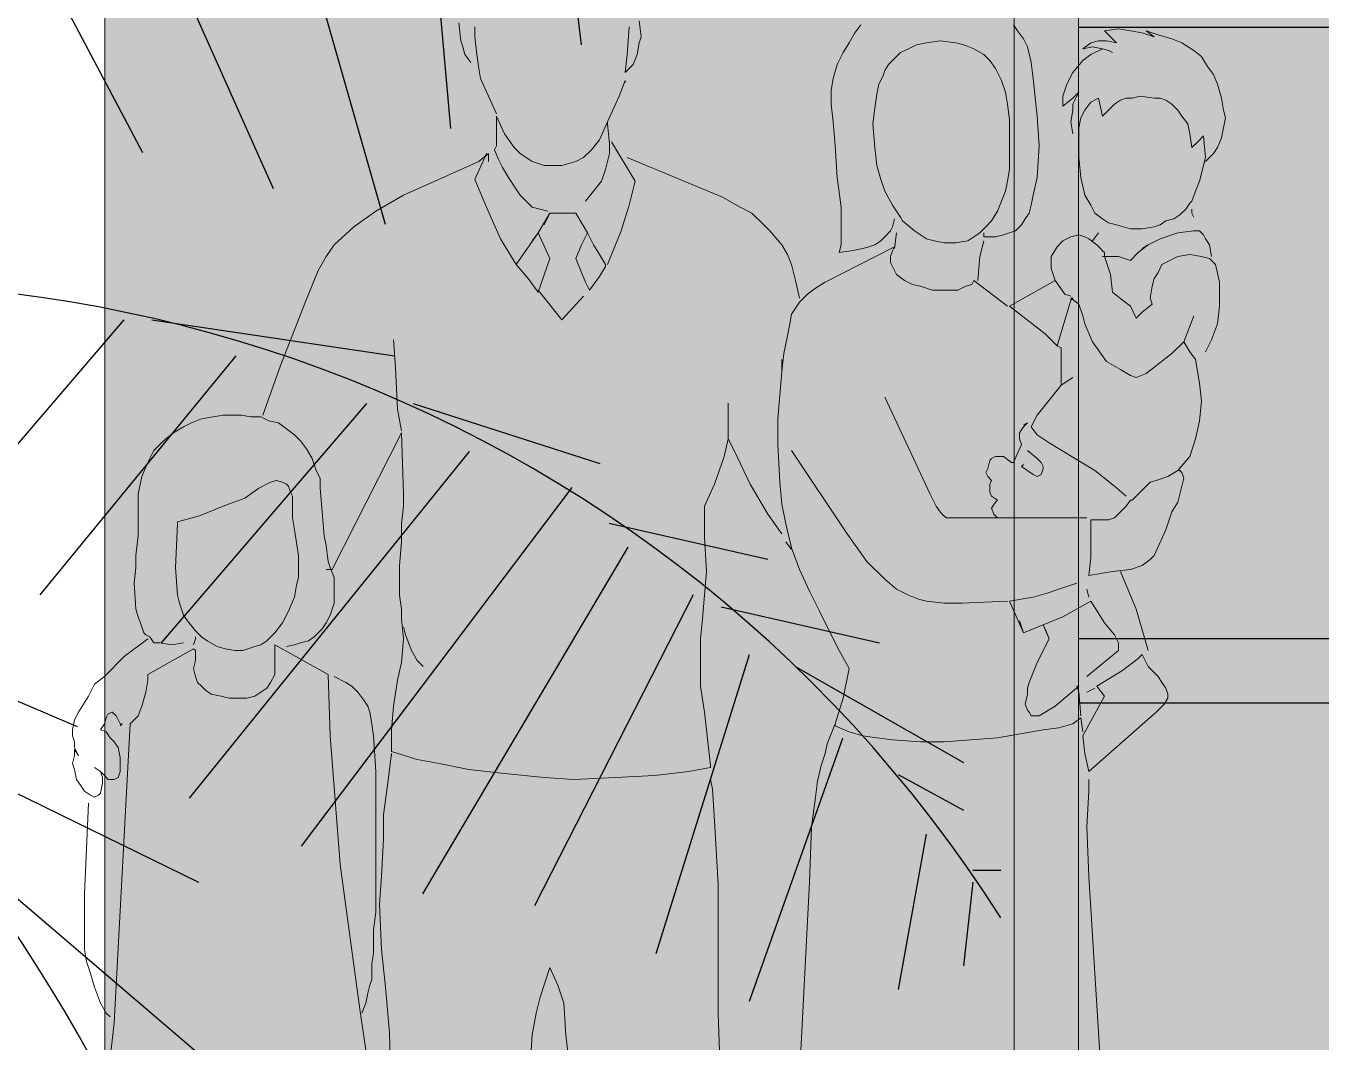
# Model space of a CAD drawing. Header units: inches. Extents: x -59 to 212, y 9 to 737.
# Drawn here: x -33.058 to -32.051, y 391.536 to 392.326 of the extents above; entities that cross this region are included whole.
import ezdxf

# ---------------------------------------------------------------- set-up
doc = ezdxf.new("R2010")
doc.units = ezdxf.units.IN
doc.header["$MEASUREMENT"] = 0
doc.layers.add('30-ESC HUM', color=251, linetype='Continuous', lineweight=0)
doc.layers.add('BN', color=1, linetype='Continuous')

# ---------------------------------------------------------------- blocks, each defined once
blk = doc.blocks.new('A$C48E30447')
at = {"layer": '30-ESC HUM'}
for p, q in [((0.377, 1.706), (0.3751, 1.7233)), ((0.552, 1.7099), (0.5501, 1.7252)), ((0.3904, 1.7195), (0.3904, 1.7099)), ((0.5405, 1.7195), (0.5385, 1.6926)), ((0.7597, 1.7137), (0.754, 1.7041)), ((0.7655, 1.7214), (0.7597, 1.7137)), ((0.9174, 1.7156), (0.9136, 1.7214)), ((0.9232, 1.7079), (0.9174, 1.7156)), ((1.0021, 1.7156), (1.0155, 1.7176)), ((1.0078, 1.7099), (1.0021, 1.7156)), ((1.0155, 1.7176), (1.0271, 1.7156)), ((1.0271, 1.7156), (1.0386, 1.7137)), ((1.0386, 1.7137), (1.0502, 1.7099)), ((1.0502, 1.7099), (1.0425, 1.7156)), ((1.0425, 1.7156), (1.054, 1.7118)), ((1.054, 1.7118), (1.0675, 1.7079)), ((0.3789, 1.7002), (0.377, 1.706)), ((0.3808, 1.6926), (0.3789, 1.7002)), ((0.3904, 1.7099), (0.3924, 1.6926)), ((0.5482, 1.6926), (0.5501, 1.7041)), ((0.5501, 1.7041), (0.552, 1.7099)), ((0.754, 1.7041), (0.7482, 1.6945)), ((0.8117, 1.6983), (0.804, 1.6945)), ((0.8193, 1.7022), (0.8117, 1.6983)), ((0.829, 1.7041), (0.8193, 1.7022)), ((0.8424, 1.706), (0.829, 1.7041)), ((0.8578, 1.7041), (0.8424, 1.706)), ((0.8655, 1.7022), (0.8578, 1.7041)), ((0.8751, 1.6983), (0.8655, 1.7022)), ((0.8847, 1.6926), (0.8751, 1.6983)), ((0.9271, 1.7002), (0.9232, 1.7079)), ((0.9309, 1.6849), (0.9271, 1.7002)), ((0.9809, 1.6983), (0.9886, 1.7041)), ((0.9905, 1.7002), (0.9809, 1.6983)), ((0.9886, 1.7041), (0.9963, 1.706)), ((0.9886, 1.6926), (1.0001, 1.6983)), ((1.0001, 1.6983), (0.9905, 1.7002)), ((0.9963, 1.706), (1.004, 1.706)), ((1.0001, 1.6983), (1.0059, 1.6964)), ((1.004, 1.706), (1.0136, 1.7041)), ((1.0136, 1.7041), (1.0078, 1.7099)), ((1.0675, 1.7079), (1.0771, 1.7041)), ((1.0771, 1.7041), (1.0886, 1.6964)), ((0.3866, 1.6849), (0.3808, 1.6926)), ((0.3924, 1.6926), (0.3943, 1.6791)), ((0.5385, 1.6926), (0.5366, 1.6752)), ((0.5443, 1.6829), (0.5482, 1.6926)), ((0.7482, 1.6945), (0.7424, 1.6829)), ((0.7963, 1.6868), (0.7924, 1.6829)), ((0.804, 1.6945), (0.7963, 1.6868)), ((0.8905, 1.6868), (0.8847, 1.6926)), ((0.8963, 1.6791), (0.8905, 1.6868)), ((0.9713, 1.6752), (0.9809, 1.6868)), ((0.9809, 1.6868), (0.9886, 1.6926)), ((1.0059, 1.6964), (1.0098, 1.6945)), ((1.0886, 1.6964), (1.0963, 1.6906)), ((1.0963, 1.6906), (1.1021, 1.681)), ((0.3943, 1.6791), (0.3962, 1.6695)), ((0.5366, 1.6752), (0.5443, 1.6829)), ((0.7424, 1.6829), (0.7386, 1.6695)), ((0.7886, 1.6772), (0.7867, 1.6714)), ((0.7924, 1.6829), (0.7886, 1.6772)), ((0.9021, 1.6675), (0.8963, 1.6791)), ((0.9328, 1.6695), (0.9309, 1.6849)), ((0.9655, 1.6637), (0.9713, 1.6752)), ((1.1021, 1.681), (1.1079, 1.6733)), ((1.1079, 1.6733), (1.1117, 1.6637)), ((0.3962, 1.6695), (0.4116, 1.6349)), ((0.5308, 1.6522), (0.5366, 1.6675)), ((0.5366, 1.6675), (0.5366, 1.6656)), ((0.7386, 1.6695), (0.7366, 1.6579)), ((0.7828, 1.6637), (0.7809, 1.6541)), ((0.7867, 1.6714), (0.7828, 1.6637)), ((0.9059, 1.656), (0.9021, 1.6675)), ((0.9367, 1.6329), (0.9328, 1.6695)), ((0.9617, 1.6522), (0.9655, 1.6637)), ((1.1117, 1.6637), (1.1155, 1.6502)), ((0.5193, 1.6272), (0.5308, 1.6522)), ((0.7366, 1.6579), (0.7366, 1.6445)), ((0.7809, 1.6541), (0.779, 1.6406)), ((0.9078, 1.6445), (0.9059, 1.656)), ((0.9617, 1.6425), (0.9617, 1.6522)), ((0.9713, 1.6502), (0.9617, 1.6425)), ((0.9713, 1.6445), (0.9771, 1.656)), ((0.9771, 1.656), (0.9713, 1.6502)), ((0.9886, 1.6464), (0.9963, 1.6502)), ((0.9963, 1.6502), (1.0001, 1.6329)), ((1.0117, 1.6445), (1.0175, 1.6483)), ((1.0175, 1.6483), (1.0232, 1.6502)), ((1.0232, 1.6502), (1.029, 1.6502)), ((1.029, 1.6502), (1.0367, 1.6522)), ((1.0367, 1.6522), (1.0502, 1.6502)), ((1.0502, 1.6502), (1.0559, 1.6502)), ((1.0559, 1.6502), (1.0617, 1.6483)), ((1.0617, 1.6483), (1.0675, 1.6445)), ((1.1155, 1.6502), (1.1175, 1.6387)), ((0.7366, 1.6445), (0.7386, 1.6272)), ((0.779, 1.6406), (0.777, 1.6252)), ((0.9097, 1.6291), (0.9078, 1.6445)), ((0.9694, 1.6272), (0.9713, 1.6387)), ((0.9713, 1.6387), (0.9713, 1.6445)), ((0.979, 1.631), (0.9828, 1.6387)), ((0.9828, 1.6387), (0.9886, 1.6464)), ((1.0001, 1.6329), (1.0059, 1.6387)), ((1.0059, 1.6387), (1.0117, 1.6445)), ((1.0675, 1.6445), (1.0732, 1.6387)), ((1.0732, 1.6387), (1.0771, 1.6329)), ((1.1175, 1.6387), (1.1194, 1.631)), ((0.4193, 1.6156), (0.4116, 1.6329)), ((0.4116, 1.6329), (0.4116, 1.6252)), ((0.4116, 1.6252), (0.4116, 1.6214)), ((0.5193, 1.6272), (0.5116, 1.6098)), ((0.5193, 1.6252), (0.5193, 1.6272)), ((0.5212, 1.606), (0.5193, 1.6252)), ((0.7386, 1.6272), (0.7405, 1.6041)), ((0.777, 1.6252), (0.779, 1.6022)), ((0.9097, 1.6098), (0.9097, 1.6291)), ((0.9386, 1.6041), (0.9367, 1.6329)), ((0.9713, 1.6156), (0.9694, 1.6272)), ((0.9771, 1.6214), (0.979, 1.631)), ((1.0771, 1.6329), (1.0828, 1.6252)), ((1.0828, 1.6252), (1.0848, 1.6156)), ((1.1194, 1.631), (1.1175, 1.6214)), ((0.4116, 1.6214), (0.4116, 1.6041)), ((0.4289, 1.6022), (0.4193, 1.6156)), ((0.9771, 1.6098), (0.9771, 1.6214)), ((1.0848, 1.6156), (1.0867, 1.6022)), ((1.0925, 1.6079), (1.0982, 1.6137)), ((1.0982, 1.6137), (1.1002, 1.5925)), ((1.1155, 1.6118), (1.1117, 1.6022)), ((1.1175, 1.6214), (1.1155, 1.6118)), ((0.4116, 1.6041), (0.4097, 1.6002)), ((0.4097, 1.6002), (0.4135, 1.5906)), ((0.4347, 1.5964), (0.4289, 1.6022)), ((0.5039, 1.6002), (0.4962, 1.5925)), ((0.5116, 1.6098), (0.5039, 1.6002)), ((0.5212, 1.6079), (0.5212, 1.606)), ((0.5212, 1.5964), (0.5212, 1.6079)), ((0.5462, 1.5695), (0.5232, 1.6079)), ((0.7405, 1.6041), (0.7424, 1.5733)), ((0.779, 1.6022), (0.7809, 1.5848)), ((0.9097, 1.5925), (0.9097, 1.6098)), ((0.9367, 1.5733), (0.9386, 1.6041)), ((0.9771, 1.5925), (0.9771, 1.6098)), ((1.0867, 1.6022), (1.0925, 1.6079)), ((1.1117, 1.6022), (1.1079, 1.5964)), ((0.3212, 1.556), (0.3943, 1.5887)), ((0.402, 1.5964), (0.3904, 1.5714)), ((0.3943, 1.5887), (0.4039, 1.5964)), ((0.4039, 1.5964), (0.4039, 1.5887)), ((0.4135, 1.5906), (0.4174, 1.5829)), ((0.4462, 1.5887), (0.4347, 1.5964)), ((0.4578, 1.5848), (0.4462, 1.5887)), ((0.4751, 1.5848), (0.4578, 1.5848)), ((0.4885, 1.5887), (0.4751, 1.5848)), ((0.4962, 1.5925), (0.4885, 1.5887)), ((0.5174, 1.581), (0.5212, 1.5964)), ((0.5385, 1.5925), (0.6309, 1.5541)), ((0.7809, 1.5848), (0.7847, 1.5714)), ((0.9097, 1.581), (0.9097, 1.5925)), ((0.979, 1.5733), (0.9771, 1.5925)), ((1.1002, 1.5925), (1.0944, 1.5695)), ((1.1079, 1.5964), (1.1002, 1.5887)), ((0.4174, 1.5829), (0.4231, 1.5733)), ((0.4231, 1.5733), (0.4308, 1.5618)), ((0.5135, 1.5695), (0.5174, 1.581)), ((0.7424, 1.5733), (0.7463, 1.5445)), ((0.9078, 1.5695), (0.9097, 1.581)), ((0.9328, 1.556), (0.9367, 1.5733)), ((0.9828, 1.556), (0.979, 1.5733)), ((0.3904, 1.5714), (0.402, 1.5445)), ((0.4308, 1.5618), (0.4347, 1.556)), ((0.4981, 1.5502), (0.5058, 1.5598)), ((0.5058, 1.5598), (0.5135, 1.5695)), ((0.5405, 1.5464), (0.5462, 1.5695)), ((0.7847, 1.5714), (0.7886, 1.5598)), ((0.7886, 1.5598), (0.7963, 1.5464)), ((0.9021, 1.5502), (0.9059, 1.5598)), ((0.9059, 1.5598), (0.9078, 1.5695)), ((1.0905, 1.5598), (1.0867, 1.5502)), ((1.0944, 1.5695), (1.0905, 1.5598)), ((0.2943, 1.5406), (0.3212, 1.556)), ((0.4347, 1.556), (0.4404, 1.5502)), ((0.4404, 1.5502), (0.4462, 1.5445)), ((0.6309, 1.5541), (0.6482, 1.5445)), ((0.8982, 1.5406), (0.9021, 1.5502)), ((0.9309, 1.5464), (0.9328, 1.556)), ((0.9886, 1.5464), (0.9828, 1.556)), ((1.0848, 1.5483), (1.0809, 1.5425)), ((1.0867, 1.5502), (1.0848, 1.5483)), ((0.2731, 1.5252), (0.2943, 1.5406)), ((0.402, 1.5445), (0.4078, 1.531)), ((0.4462, 1.5445), (0.4539, 1.5425)), ((0.452, 1.5195), (0.4635, 1.5387)), ((0.4539, 1.5425), (0.4616, 1.5406)), ((0.4578, 1.5271), (0.4635, 1.5387)), ((0.4635, 1.5387), (0.4885, 1.5387)), ((0.4885, 1.5387), (0.5001, 1.5195)), ((0.5328, 1.5214), (0.5405, 1.5464)), ((0.6482, 1.5445), (0.6597, 1.5387)), ((0.6597, 1.5387), (0.6713, 1.5271)), ((0.7463, 1.5445), (0.7463, 1.5271)), ((0.7963, 1.5464), (0.8001, 1.5406)), ((0.8001, 1.5406), (0.804, 1.5348)), ((0.804, 1.5348), (0.8059, 1.531)), ((0.8924, 1.531), (0.8982, 1.5406)), ((0.9251, 1.5329), (0.929, 1.5387)), ((0.929, 1.5387), (0.9309, 1.5464)), ((0.9925, 1.5387), (0.9886, 1.5464)), ((1.0001, 1.5329), (0.9925, 1.5387)), ((1.0752, 1.5368), (1.0694, 1.5329)), ((1.0809, 1.5425), (1.0752, 1.5368)), ((1.0867, 1.5387), (1.0867, 1.5425)), ((1.0886, 1.5348), (1.0867, 1.5387)), ((0.2539, 1.5079), (0.2731, 1.5252)), ((0.4078, 1.531), (0.4154, 1.5137)), ((0.6713, 1.5271), (0.677, 1.5214)), ((0.7463, 1.5271), (0.7463, 1.5079)), ((0.7943, 1.5214), (0.7963, 1.5252)), ((0.7963, 1.5252), (0.7982, 1.5329)), ((0.8059, 1.531), (0.8174, 1.5214)), ((0.8809, 1.5195), (0.8867, 1.5252)), ((0.8867, 1.5252), (0.8924, 1.531)), ((0.9155, 1.5214), (0.9194, 1.5252)), ((0.9194, 1.5252), (0.9213, 1.5271)), ((0.9213, 1.5271), (0.9251, 1.5329)), ((1.0059, 1.5291), (1.0001, 1.5329)), ((1.0136, 1.5271), (1.0059, 1.5291)), ((1.0271, 1.5233), (1.0136, 1.5271)), ((1.0386, 1.5233), (1.0271, 1.5233)), ((1.0502, 1.5252), (1.0386, 1.5233)), ((1.0559, 1.5271), (1.0502, 1.5252)), ((1.0617, 1.531), (1.0559, 1.5271)), ((1.0694, 1.5329), (1.0617, 1.531)), ((0.4154, 1.5137), (0.4308, 1.4887)), ((0.452, 1.5195), (0.4308, 1.4887)), ((0.4462, 1.5118), (0.452, 1.5195)), ((0.4635, 1.4944), (0.452, 1.5195)), ((0.4943, 1.5079), (0.5001, 1.5195)), ((0.5001, 1.5195), (0.5058, 1.5079)), ((0.5193, 1.4887), (0.5328, 1.5214)), ((0.677, 1.5214), (0.6886, 1.5079)), ((0.779, 1.5079), (0.7847, 1.5118)), ((0.7847, 1.5118), (0.7886, 1.5156)), ((0.7886, 1.5156), (0.7943, 1.5214)), ((0.8001, 1.5195), (0.7982, 1.5041)), ((0.8174, 1.5214), (0.829, 1.5137)), ((0.829, 1.5137), (0.8367, 1.5118)), ((0.8367, 1.5118), (0.8463, 1.5098)), ((0.8463, 1.5098), (0.8578, 1.5098)), ((0.8578, 1.5098), (0.8694, 1.5118)), ((0.8694, 1.5118), (0.8809, 1.5195)), ((0.8809, 1.4964), (0.8847, 1.5118)), ((0.8847, 1.5195), (0.8847, 1.5156)), ((0.8847, 1.5156), (0.8963, 1.5156)), ((0.8963, 1.5156), (0.904, 1.5175)), ((0.904, 1.5175), (0.9097, 1.5195)), ((0.9097, 1.5195), (0.9155, 1.5214)), ((0.9617, 1.5118), (0.9559, 1.506)), ((0.9694, 1.5156), (0.9617, 1.5118)), ((0.9771, 1.5175), (0.9694, 1.5156)), ((0.9828, 1.5156), (0.9771, 1.5175)), ((0.9867, 1.5137), (0.9828, 1.5156)), ((0.9944, 1.5079), (0.9867, 1.5137)), ((0.9963, 1.5195), (0.9905, 1.5118)), ((1.0559, 1.5137), (1.0444, 1.5079)), ((1.0732, 1.5195), (1.0559, 1.5137)), ((1.0886, 1.5214), (1.0732, 1.5195)), ((1.0944, 1.5214), (1.0886, 1.5214)), ((1.0982, 1.5175), (1.0944, 1.5214)), ((1.1002, 1.5137), (1.0982, 1.5175)), ((1.104, 1.5079), (1.1002, 1.5137)), ((0.2462, 1.4964), (0.2539, 1.5079)), ((0.4885, 1.4944), (0.4943, 1.5079)), ((0.5058, 1.5079), (0.5116, 1.4983)), ((0.5116, 1.4983), (0.5174, 1.4887)), ((0.6886, 1.5079), (0.6943, 1.4983)), ((0.6943, 1.4983), (0.6982, 1.4887)), ((0.7309, 1.4714), (0.7982, 1.506)), ((0.7463, 1.5079), (0.7443, 1.5002)), ((0.7443, 1.5002), (0.7559, 1.5021)), ((0.7559, 1.5021), (0.7674, 1.5041)), ((0.7674, 1.5041), (0.7732, 1.506)), ((0.7732, 1.506), (0.779, 1.5079)), ((0.7963, 1.5021), (0.7943, 1.4964)), ((0.7982, 1.506), (0.7963, 1.5021)), ((0.9559, 1.506), (0.9501, 1.4964)), ((0.9982, 1.5041), (0.9944, 1.5079)), ((1.0001, 1.5021), (0.9982, 1.5041)), ((1.0021, 1.5002), (1.0001, 1.5021)), ((1.0021, 1.4964), (1.0021, 1.5002)), ((1.0348, 1.5002), (1.0271, 1.4925)), ((1.0444, 1.5079), (1.0348, 1.5002)), ((1.0386, 1.5041), (1.0444, 1.5079)), ((1.0848, 1.4983), (1.0732, 1.4964)), ((1.0963, 1.4964), (1.0848, 1.4983)), ((1.1059, 1.4964), (1.104, 1.5079)), ((0.2385, 1.4829), (0.2462, 1.4964)), ((0.4308, 1.4887), (0.4424, 1.4752)), ((0.452, 1.4617), (0.4635, 1.4944)), ((0.4943, 1.481), (0.4885, 1.4944)), ((0.5174, 1.4868), (0.5116, 1.4771)), ((0.5174, 1.4887), (0.5174, 1.4868)), ((0.6982, 1.4887), (0.702, 1.4733)), ((0.7943, 1.4964), (0.7943, 1.4906)), ((0.7943, 1.4906), (0.7963, 1.4868)), ((0.7963, 1.4868), (0.8001, 1.4791)), ((0.879, 1.4733), (0.8809, 1.4964)), ((0.9501, 1.4964), (0.9501, 1.4848)), ((0.9501, 1.4848), (0.954, 1.4733)), ((1.0155, 1.4964), (1.0001, 1.4964)), ((1.004, 1.4906), (1.0021, 1.4964)), ((1.0078, 1.4791), (1.004, 1.4906)), ((1.0271, 1.4925), (1.0155, 1.4964)), ((1.0578, 1.4887), (1.054, 1.481)), ((1.0732, 1.4964), (1.0578, 1.4887)), ((1.104, 1.4944), (1.0963, 1.4964)), ((1.1059, 1.4925), (1.104, 1.4944)), ((1.1098, 1.4887), (1.1059, 1.4925)), ((1.1136, 1.4714), (1.1098, 1.4887)), ((0.225, 1.4502), (0.2385, 1.4829)), ((0.4424, 1.4752), (0.452, 1.4617)), ((0.4981, 1.4714), (0.4943, 1.481)), ((0.5116, 1.4771), (0.502, 1.4637)), ((0.702, 1.4733), (0.7059, 1.456)), ((0.8001, 1.4791), (0.8078, 1.4733)), ((0.8078, 1.4733), (0.8155, 1.4694)), ((0.8732, 1.4694), (0.8751, 1.4733)), ((0.8751, 1.4733), (0.9078, 1.4483)), ((0.954, 1.4733), (0.9097, 1.4483)), ((0.954, 1.4733), (0.9636, 1.4598)), ((1.0098, 1.4617), (1.0078, 1.4791)), ((1.0502, 1.4752), (1.0482, 1.4675)), ((1.054, 1.481), (1.0502, 1.4752)), ((0.4751, 1.4348), (0.452, 1.4637)), ((0.502, 1.4637), (0.4981, 1.4714)), ((0.7097, 1.456), (0.7136, 1.4598)), ((0.7136, 1.4598), (0.7213, 1.4656)), ((0.7213, 1.4656), (0.7309, 1.4714)), ((0.8155, 1.4694), (0.8232, 1.4675)), ((0.8232, 1.4675), (0.8347, 1.4637)), ((0.8347, 1.4637), (0.8463, 1.4637)), ((0.8463, 1.4637), (0.8597, 1.4637)), ((0.8597, 1.4637), (0.8674, 1.4675)), ((0.8674, 1.4675), (0.8732, 1.4694)), ((0.9636, 1.4598), (0.9694, 1.4579)), ((1.0194, 1.4541), (1.0098, 1.4617)), ((1.0482, 1.4675), (1.0463, 1.456)), ((1.1136, 1.4598), (1.1136, 1.4714)), ((1.1136, 1.4483), (1.1136, 1.4598)), ((0.2154, 1.4252), (0.225, 1.4502)), ((0.4962, 1.4579), (0.4751, 1.4348)), ((0.702, 1.4464), (0.7059, 1.4521)), ((0.7059, 1.4521), (0.7097, 1.456)), ((0.9097, 1.4483), (0.9444, 1.4214)), ((0.9559, 1.4098), (0.9694, 1.4541)), ((0.9694, 1.4541), (0.9713, 1.456)), ((0.9713, 1.456), (0.9694, 1.456)), ((0.9694, 1.456), (0.9771, 1.4502)), ((0.9771, 1.4502), (0.9809, 1.4387)), ((1.0271, 1.4483), (1.0194, 1.4541)), ((1.0328, 1.4367), (1.0271, 1.4483)), ((1.0482, 1.4502), (1.0386, 1.4425)), ((1.0463, 1.456), (1.0482, 1.4502)), ((1.1117, 1.431), (1.1136, 1.4483)), ((0.6963, 1.431), (0.6982, 1.4406)), ((0.6982, 1.4406), (0.702, 1.4464)), ((0.9809, 1.4387), (0.9828, 1.431)), ((1.0386, 1.4425), (1.0328, 1.4367)), ((1.079, 1.4137), (1.0886, 1.4387)), ((1.0886, 1.4387), (1.079, 1.4137)), ((0.202, 1.3906), (0.2154, 1.4252)), ((0.6943, 1.4194), (0.6963, 1.431)), ((0.9444, 1.4214), (0.9559, 1.4098)), ((0.9828, 1.431), (0.9905, 1.4137)), ((1.1059, 1.4156), (1.1117, 1.431)), ((0.3135, 1.3887), (0.3116, 1.4156)), ((0.6905, 1.4021), (0.6943, 1.4194)), ((0.9598, 1.4079), (0.9559, 1.4098)), ((0.9905, 1.4137), (1.004, 1.3944)), ((1.0675, 1.4021), (1.079, 1.4137)), ((1.079, 1.4137), (1.0848, 1.404)), ((1.1002, 1.404), (1.1059, 1.4156)), ((0.6886, 1.3848), (0.6905, 1.4021)), ((0.6886, 1.3964), (0.6886, 1.3848)), ((0.9598, 1.4021), (0.9598, 1.4079)), ((0.9598, 1.3714), (0.9598, 1.4021)), ((1.0425, 1.3829), (1.0675, 1.4021)), ((1.0848, 1.404), (1.0905, 1.3964)), ((1.0905, 1.3964), (1.0944, 1.3733)), ((0.1846, 1.3425), (0.202, 1.3906)), ((0.3154, 1.3483), (0.3135, 1.3887)), ((0.6847, 1.3387), (0.6886, 1.3848)), ((1.004, 1.3944), (1.0175, 1.3867)), ((1.0175, 1.3867), (1.0271, 1.381)), ((0.9367, 1.3425), (0.9598, 1.3714)), ((0.9598, 1.3714), (0.9713, 1.379)), ((0.9713, 1.379), (0.9598, 1.3714)), ((1.0271, 1.381), (1.0328, 1.379)), ((1.0328, 1.379), (1.0425, 1.3829)), ((1.0944, 1.3733), (1.0963, 1.356)), ((0.8328, 1.2656), (0.7886, 1.3598)), ((0.3193, 1.3271), (0.3154, 1.3483)), ((0.6366, 1.3367), (0.6366, 1.354)), ((0.6366, 1.354), (0.6366, 1.3194)), ((1.0963, 1.356), (1.0944, 1.3367)), ((0.1077, 1.331), (0.1154, 1.3348)), ((0.1154, 1.3348), (0.125, 1.3387)), ((0.125, 1.3387), (0.1366, 1.3406)), ((0.1366, 1.3406), (0.1462, 1.3425)), ((0.1462, 1.3425), (0.1558, 1.3425)), ((0.1558, 1.3425), (0.1635, 1.3425)), ((0.1635, 1.3425), (0.1731, 1.3406)), ((0.1731, 1.3406), (0.1827, 1.3406)), ((0.1827, 1.3406), (0.1904, 1.3367)), ((0.1904, 1.3367), (0.2, 1.3348)), ((0.2, 1.3348), (0.2077, 1.329)), ((0.6366, 1.331), (0.6366, 1.3367)), ((0.6847, 1.3137), (0.6847, 1.3387)), ((0.9232, 1.3329), (0.9271, 1.3348)), ((0.9271, 1.3348), (0.9232, 1.331)), ((0.9309, 1.331), (0.9367, 1.3425)), ((1.0944, 1.3367), (1.0905, 1.3194)), ((0.0904, 1.3194), (0.0981, 1.3252)), ((0.0981, 1.3252), (0.1077, 1.331)), ((0.2077, 1.329), (0.2154, 1.3233)), ((0.2154, 1.3233), (0.2212, 1.3175)), ((0.3193, 1.3252), (0.252, 1.1925)), ((0.3212, 1.2656), (0.3193, 1.3252)), ((0.6366, 1.3194), (0.6366, 1.331)), ((0.9232, 1.331), (0.9194, 1.3252)), ((0.9194, 1.3252), (0.9194, 1.3194)), ((0.9367, 1.3233), (0.9309, 1.331)), ((0.9482, 1.3156), (0.9367, 1.3233)), ((0.0789, 1.3079), (0.0846, 1.3137)), ((0.0846, 1.3137), (0.0904, 1.3194)), ((0.2212, 1.3175), (0.227, 1.3098)), ((0.227, 1.3098), (0.2327, 1.3002)), ((0.6366, 1.3194), (0.6328, 1.3021)), ((0.6424, 1.3079), (0.6366, 1.3194)), ((0.6866, 1.2771), (0.6847, 1.3137)), ((0.9213, 1.3137), (0.9136, 1.2963)), ((0.9194, 1.3194), (0.9213, 1.3137)), ((0.9925, 1.2886), (0.9482, 1.3156)), ((1.0905, 1.3194), (1.0848, 1.3021)), ((0.0673, 1.2829), (0.0731, 1.2963)), ((0.0731, 1.2963), (0.0789, 1.3079)), ((0.2327, 1.3002), (0.2366, 1.2886)), ((0.6328, 1.3021), (0.6232, 1.2752)), ((0.6578, 1.2752), (0.6424, 1.3079)), ((0.6982, 1.3079), (0.752, 1.2271)), ((0.8905, 1.2983), (0.8886, 1.2906)), ((0.8924, 1.3002), (0.8905, 1.2983)), ((0.8963, 1.3021), (0.8924, 1.3002)), ((0.9001, 1.3021), (0.8963, 1.3021)), ((0.904, 1.3021), (0.9001, 1.3021)), ((0.9117, 1.2963), (0.904, 1.3021)), ((0.9136, 1.2963), (0.9117, 1.2963)), ((0.9367, 1.3002), (0.9271, 1.3079)), ((0.9405, 1.2963), (0.9367, 1.3002)), ((0.9424, 1.2925), (0.9405, 1.2963)), ((1.0848, 1.3021), (1.0732, 1.2886)), ((0.0635, 1.2656), (0.0673, 1.2829)), ((0.2366, 1.2886), (0.2404, 1.281)), ((0.8886, 1.2906), (0.8867, 1.2867)), ((0.8867, 1.2867), (0.8886, 1.2829)), ((0.8886, 1.2829), (0.8924, 1.279)), ((0.9232, 1.2944), (0.9213, 1.2925)), ((0.9213, 1.2925), (0.9328, 1.2848)), ((0.9328, 1.2848), (0.9367, 1.2829)), ((0.9367, 1.2829), (0.9405, 1.2848)), ((0.9405, 1.2848), (0.9424, 1.2906)), ((0.9424, 1.2906), (0.9424, 1.2925)), ((1.0117, 1.2733), (0.9925, 1.2886)), ((1.0636, 1.2829), (1.0521, 1.279)), ((1.0732, 1.2886), (1.0636, 1.2829)), ((1.0752, 1.2886), (1.0732, 1.2886)), ((1.0771, 1.2867), (1.0752, 1.2886)), ((1.079, 1.281), (1.0771, 1.2867)), ((0.1808, 1.2713), (0.1673, 1.2617)), ((0.1923, 1.2771), (0.1808, 1.2713)), ((0.1981, 1.279), (0.1923, 1.2771)), ((0.2039, 1.2771), (0.1981, 1.279)), ((0.2077, 1.2752), (0.2039, 1.2771)), ((0.2096, 1.2733), (0.2077, 1.2752)), ((0.2116, 1.2675), (0.2096, 1.2733)), ((0.2404, 1.281), (0.2404, 1.2713)), ((0.2404, 1.2713), (0.2423, 1.2483)), ((0.6232, 1.2752), (0.6135, 1.254)), ((0.6751, 1.2463), (0.6578, 1.2752)), ((0.6886, 1.256), (0.6866, 1.2771)), ((0.8924, 1.279), (0.8905, 1.2752)), ((0.8905, 1.2752), (0.8905, 1.2713)), ((0.8905, 1.2713), (0.8905, 1.2675)), ((1.0232, 1.2636), (1.0117, 1.2733)), ((1.0425, 1.2733), (1.029, 1.2598)), ((1.0463, 1.2771), (1.0425, 1.2733)), ((1.0521, 1.279), (1.0463, 1.2771)), ((1.0732, 1.2579), (1.0771, 1.2733)), ((1.0771, 1.2733), (1.079, 1.281)), ((0.0635, 1.2483), (0.0635, 1.2656)), ((0.1673, 1.2617), (0.1462, 1.254)), ((0.2135, 1.2636), (0.2116, 1.2675)), ((0.2135, 1.254), (0.2135, 1.2636)), ((0.3212, 1.254), (0.3212, 1.2656)), ((0.8386, 1.254), (0.8328, 1.2656)), ((0.8905, 1.2675), (0.8924, 1.2636)), ((0.8924, 1.2636), (0.8982, 1.2598)), ((0.8963, 1.2579), (0.8924, 1.2521)), ((0.8982, 1.2598), (0.8963, 1.2579)), ((1.0271, 1.2598), (1.0232, 1.254)), ((1.029, 1.2598), (1.0271, 1.2598)), ((1.0675, 1.2483), (1.0732, 1.2579)), ((0.0635, 1.2252), (0.0635, 1.2483)), ((0.1462, 1.254), (0.1231, 1.2444)), ((0.2135, 1.2425), (0.2135, 1.254)), ((0.2423, 1.2483), (0.2443, 1.2252)), ((0.3193, 1.2367), (0.3212, 1.254)), ((0.6135, 1.254), (0.6135, 1.2483)), ((0.6135, 1.2483), (0.6135, 1.2233)), ((0.6886, 1.2271), (0.6751, 1.2463)), ((0.6924, 1.2367), (0.6886, 1.256)), ((0.8424, 1.2483), (0.8386, 1.254)), ((0.8444, 1.2463), (0.8424, 1.2483)), ((0.8482, 1.2425), (0.8444, 1.2463)), ((0.8924, 1.2521), (0.8944, 1.2463)), ((0.8944, 1.2463), (0.8982, 1.2425)), ((1.0232, 1.254), (1.0117, 1.2425)), ((1.0617, 1.2309), (1.0675, 1.2483)), ((0.1019, 1.2367), (0.1, 1.1944)), ((0.1231, 1.2444), (0.1019, 1.2386)), ((0.1019, 1.2386), (0.1019, 1.2367)), ((0.2154, 1.2309), (0.2135, 1.2425)), ((0.3193, 1.2194), (0.3193, 1.2367)), ((0.6982, 1.2136), (0.6924, 1.2367)), ((0.8578, 1.2425), (0.8482, 1.2425)), ((0.8694, 1.2425), (0.8578, 1.2425)), ((0.8982, 1.2425), (0.8694, 1.2425)), ((0.8982, 1.2425), (0.9848, 1.2425)), ((1.0059, 1.2406), (0.9886, 1.2406)), ((0.9886, 1.2406), (0.9886, 1.2233)), ((1.0117, 1.2425), (1.0059, 1.2406)), ((0.0615, 1.2059), (0.0635, 1.2252)), ((0.2193, 1.2059), (0.2154, 1.2309)), ((0.2443, 1.2252), (0.2462, 1.2156)), ((0.6135, 1.2233), (0.6155, 1.1906)), ((0.752, 1.2271), (0.7713, 1.2002)), ((0.9886, 1.2233), (0.9886, 1.2059)), ((1.0502, 1.2059), (1.0617, 1.2309)), ((0.2462, 1.2156), (0.2481, 1.2002)), ((0.3174, 1.1963), (0.3193, 1.2194)), ((0.6982, 1.2117), (0.6924, 1.2194)), ((0.7059, 1.1925), (0.6982, 1.2136)), ((0.0615, 1.1944), (0.0615, 1.2059)), ((0.2193, 1.1848), (0.2193, 1.2059)), ((0.2481, 1.2002), (0.25, 1.1944)), ((0.3174, 1.179), (0.3174, 1.1963)), ((0.7713, 1.2002), (0.7886, 1.1829)), ((0.9886, 1.204), (0.9867, 1.1867)), ((0.9886, 1.2059), (0.9886, 1.204)), ((1.0271, 1.1925), (1.0386, 1.1963)), ((1.0386, 1.1963), (1.0463, 1.2021)), ((1.0463, 1.2021), (1.0502, 1.2059)), ((0.0596, 1.179), (0.0615, 1.1944)), ((0.1, 1.1944), (0.1019, 1.1675)), ((0.2173, 1.1771), (0.2193, 1.1848)), ((0.252, 1.1925), (0.2462, 1.1925)), ((0.25, 1.1944), (0.2539, 1.1848)), ((0.2539, 1.1848), (0.2539, 1.1732)), ((0.6155, 1.1906), (0.6135, 1.1675)), ((0.7155, 1.1713), (0.7059, 1.1925)), ((0.7886, 1.1829), (0.8001, 1.1732)), ((0.9867, 1.1867), (1.0098, 1.1906)), ((1.0098, 1.1906), (1.0271, 1.1925)), ((1.0328, 1.154), (1.0175, 1.1906)), ((0.0615, 1.154), (0.0596, 1.179)), ((0.2154, 1.1656), (0.2173, 1.1771)), ((0.2539, 1.1732), (0.2539, 1.1598)), ((0.3174, 1.1675), (0.3174, 1.179)), ((0.7251, 1.1521), (0.7155, 1.1713)), ((0.8001, 1.1732), (0.8117, 1.1675)), ((0.9578, 1.1732), (0.9463, 1.1694)), ((0.9751, 1.179), (0.9578, 1.1732)), ((0.9848, 1.1732), (0.9867, 1.1656)), ((0.1019, 1.1675), (0.1039, 1.1598)), ((0.1039, 1.1598), (0.1058, 1.154)), ((0.2096, 1.1521), (0.2154, 1.1656)), ((0.2539, 1.1598), (0.252, 1.154)), ((0.3193, 1.154), (0.3174, 1.1675)), ((0.6135, 1.1675), (0.6116, 1.1444)), ((0.8117, 1.1675), (0.8213, 1.1636)), ((0.8213, 1.1636), (0.829, 1.1617)), ((0.829, 1.1617), (0.8463, 1.1598)), ((0.8463, 1.1598), (0.8636, 1.1598)), ((0.8636, 1.1598), (0.9078, 1.1617)), ((0.9328, 1.1656), (0.9097, 1.1617)), ((0.9097, 1.1617), (0.9232, 1.1309)), ((0.9463, 1.1694), (0.9328, 1.1656)), ((0.9886, 1.1617), (0.9617, 1.1463)), ((1.0021, 1.1405), (0.9886, 1.1617)), ((0.0635, 1.1463), (0.0615, 1.154)), ((0.0673, 1.1367), (0.0635, 1.1463)), ((0.1058, 1.154), (0.1077, 1.1482)), ((0.1077, 1.1482), (0.1116, 1.1425)), ((0.2039, 1.1405), (0.2096, 1.1521)), ((0.25, 1.1482), (0.2462, 1.1405)), ((0.252, 1.154), (0.25, 1.1482)), ((0.3193, 1.1444), (0.3193, 1.154)), ((0.7347, 1.1329), (0.7251, 1.1521)), ((0.9617, 1.1463), (0.9424, 1.1386)), ((1.0444, 1.1136), (1.0328, 1.154)), ((0.0692, 1.1309), (0.0673, 1.1367)), ((0.1116, 1.1425), (0.1192, 1.1329)), ((0.1192, 1.1329), (0.125, 1.1271)), ((0.1962, 1.1309), (0.2039, 1.1405)), ((0.2423, 1.1348), (0.2346, 1.1271)), ((0.2462, 1.1405), (0.2423, 1.1348)), ((0.3212, 1.1252), (0.3193, 1.1444)), ((0.3212, 1.1367), (0.3231, 1.129)), ((0.6116, 1.1444), (0.6097, 1.1252)), ((0.7443, 1.1136), (0.7347, 1.1329)), ((0.9194, 1.1425), (0.9232, 1.1309)), ((0.9232, 1.1309), (0.9424, 1.1386)), ((0.9424, 1.1386), (0.9482, 1.1252)), ((0.9444, 1.1348), (0.9482, 1.1252)), ((1.0117, 1.129), (1.0021, 1.1405)), ((0.05, 1.1079), (0.0731, 1.1252)), ((0.0712, 1.129), (0.0692, 1.1309)), ((0.075, 1.1271), (0.0712, 1.129)), ((0.0789, 1.1213), (0.075, 1.1271)), ((0.0846, 1.1213), (0.0789, 1.1213)), ((0.0962, 1.1194), (0.0846, 1.1213)), ((0.1077, 1.1213), (0.0962, 1.1194)), ((0.1192, 1.1252), (0.1173, 1.1194)), ((0.1192, 1.1271), (0.1192, 1.1252)), ((0.125, 1.1271), (0.1308, 1.1232)), ((0.1308, 1.1232), (0.1404, 1.1175)), ((0.1769, 1.1175), (0.1827, 1.1194)), ((0.1827, 1.1194), (0.1885, 1.1232)), ((0.1885, 1.1232), (0.1962, 1.1309)), ((0.1962, 1.1194), (0.1962, 1.0963)), ((0.2481, 1.0905), (0.1962, 1.1194)), ((0.2154, 1.1194), (0.2077, 1.1175)), ((0.2212, 1.1213), (0.2154, 1.1194)), ((0.2289, 1.1232), (0.2212, 1.1213)), ((0.2346, 1.1271), (0.2289, 1.1232)), ((0.3193, 1.1021), (0.3212, 1.1252)), ((0.3231, 1.129), (0.3289, 1.1136)), ((0.6097, 1.1252), (0.6097, 1.1079)), ((0.9482, 1.1252), (0.9367, 1.1021)), ((1.0155, 1.1213), (1.0117, 1.129)), ((1.0155, 1.1136), (1.0155, 1.1213)), ((0.0308, 1.0886), (0.05, 1.1079)), ((0.1173, 1.1155), (0.0731, 1.0905)), ((0.1192, 1.1136), (0.1173, 1.1155)), ((0.1192, 1.104), (0.1192, 1.1136)), ((0.1404, 1.1175), (0.1481, 1.1155)), ((0.1481, 1.1155), (0.1577, 1.1136)), ((0.1577, 1.1136), (0.1654, 1.1136)), ((0.1654, 1.1136), (0.1769, 1.1175)), ((0.3289, 1.1136), (0.3347, 1.104)), ((0.6097, 1.1079), (0.6097, 1.079)), ((0.754, 1.0963), (0.7443, 1.1136)), ((0.9848, 1.0886), (1.0155, 1.1136)), ((1.0348, 1.1059), (1.0386, 1.1098)), ((1.0386, 1.1098), (1.0444, 1.0982)), ((0.1173, 1.0963), (0.1192, 1.104)), ((0.1192, 1.0886), (0.1173, 1.0963)), ((0.1962, 1.0963), (0.1962, 1.0905)), ((0.3154, 1.0848), (0.3193, 1.1021)), ((0.3347, 1.104), (0.3404, 1.0982)), ((0.7482, 1.0675), (0.754, 1.0963)), ((0.9367, 1.1021), (0.929, 1.0828)), ((0.9944, 1.079), (1.0194, 1.0944)), ((1.0194, 1.0944), (1.0348, 1.1059)), ((1.0444, 1.0982), (1.0502, 1.0925)), ((0.0212, 1.0809), (0.0308, 1.0886)), ((0.0731, 1.0848), (0.0712, 1.0732)), ((0.0731, 1.0905), (0.0731, 1.0848)), ((0.1212, 1.0828), (0.1192, 1.0886)), ((0.125, 1.079), (0.1212, 1.0828)), ((0.1923, 1.0828), (0.1885, 1.0771)), ((0.1962, 1.0905), (0.1923, 1.0828)), ((0.25, 1.0309), (0.2481, 1.0905)), ((0.2539, 1.0886), (0.2654, 1.0828)), ((0.2654, 1.0828), (0.2712, 1.079)), ((0.3116, 1.0598), (0.3154, 1.0848)), ((0.929, 1.0828), (0.9271, 1.0771)), ((1.0502, 1.0925), (1.054, 1.0886)), ((1.054, 1.0886), (1.0578, 1.0828)), ((1.0578, 1.0828), (1.0617, 1.0771)), ((0.0058, 1.054), (0.0154, 1.0694)), ((0.0154, 1.0694), (0.0212, 1.0809)), ((0.0712, 1.0732), (0.0673, 1.0598)), ((0.1289, 1.0752), (0.125, 1.079)), ((0.1346, 1.0713), (0.1289, 1.0752)), ((0.1443, 1.0694), (0.1346, 1.0713)), ((0.1519, 1.0675), (0.1443, 1.0694)), ((0.1769, 1.0694), (0.1693, 1.0675)), ((0.1827, 1.0732), (0.1769, 1.0694)), ((0.1885, 1.0771), (0.1827, 1.0732)), ((0.2712, 1.079), (0.277, 1.0732)), ((0.277, 1.0732), (0.2827, 1.0655)), ((0.6097, 1.079), (0.6135, 1.054)), ((0.9271, 1.0713), (0.9251, 1.0617)), ((0.9271, 1.0771), (0.9271, 1.0713)), ((0.954, 1.0598), (0.9771, 1.079)), ((0.9771, 1.079), (0.9751, 1.079)), ((0.9751, 1.079), (0.9771, 1.0732)), ((0.9771, 1.0732), (0.979, 1.0502)), ((0.9809, 1.0309), (1.0021, 1.0694)), ((0.9848, 1.0732), (0.9925, 1.0771)), ((1.0021, 1.0694), (0.9944, 1.079)), ((1.0617, 1.0771), (1.0636, 1.0713)), ((1.0636, 1.0713), (1.0636, 1.0675)), ((0.0673, 1.0598), (0.0635, 1.0502)), ((0.1635, 1.0675), (0.1519, 1.0675)), ((0.1693, 1.0675), (0.1635, 1.0675)), ((0.2827, 1.0655), (0.2866, 1.0598)), ((0.2866, 1.0598), (0.2885, 1.054)), ((0.3097, 1.0367), (0.3116, 1.0598)), ((0.7405, 1.0425), (0.7482, 1.0675)), ((0.9251, 1.0617), (0.9271, 1.0559)), ((0.9386, 1.0502), (0.954, 1.0598)), ((1.0598, 1.0617), (1.0521, 1.054)), ((1.0636, 1.0675), (1.0598, 1.0617)), ((0, 1.0367), (0.0019, 1.0463)), ((0.0019, 1.0463), (0.0058, 1.054)), ((0.0327, 1.0482), (0.0308, 1.0425)), ((0.0346, 1.0521), (0.0327, 1.0482)), ((0.0385, 1.054), (0.0346, 1.0521)), ((0.0423, 1.0502), (0.0385, 1.054)), ((0.0462, 1.0425), (0.0423, 1.0502)), ((0.0635, 1.0502), (0.0558, 1.0425)), ((0.2885, 1.054), (0.2904, 1.0425)), ((0.6135, 1.054), (0.6193, 1.0021)), ((0.9271, 1.0559), (0.929, 1.054)), ((0.929, 1.054), (0.9309, 1.0502)), ((0.9309, 1.0502), (0.9348, 1.0502)), ((0.9348, 1.0502), (0.9386, 1.0502)), ((0.9713, 1.0425), (0.979, 1.0482)), ((0.979, 1.0482), (0.9809, 1.0348)), ((1.0521, 1.054), (0.9867, 0.9963)), ((0, 1.0309), (0, 1.0367)), ((0.0308, 1.0425), (0.0269, 1.0367)), ((0.0269, 1.0367), (0.0327, 1.0348)), ((0.0327, 1.0348), (0.0365, 1.029)), ((0.0558, 1.0425), (0.0404, 0.752)), ((0.0462, 1.0405), (0.0481, 1.0425)), ((0.0481, 1.0425), (0.0462, 1.0425)), ((0.2904, 1.0425), (0.2923, 1.0309)), ((0.3097, 1.0155), (0.3097, 1.0367)), ((0.7328, 1.0232), (0.7405, 1.0425)), ((0.7405, 1.0425), (0.7405, 1.0405)), ((0.7405, 1.0405), (0.754, 1.0348)), ((0.754, 1.0348), (0.7674, 1.0309)), ((0.8982, 1.029), (0.9424, 1.0367)), ((0.9424, 1.0367), (0.9578, 1.0386)), ((0.9578, 1.0386), (0.9713, 1.0425)), ((0.0019, 1.0251), (0, 1.0309)), ((0.0019, 1.0194), (0.0019, 1.0251)), ((0.0058, 1.0117), (0.0019, 1.0194)), ((0.0365, 1.029), (0.0404, 1.0251)), ((0.0404, 1.0251), (0.0442, 1.0194)), ((0.0442, 1.0194), (0.0462, 1.0098)), ((0.2597, 0.9059), (0.25, 1.0309)), ((0.2923, 1.0309), (0.2943, 0.9963)), ((0.7309, 1.0136), (0.7328, 1.0232)), ((0.7674, 1.0309), (0.7809, 1.029)), ((0.7809, 1.029), (0.7963, 1.0271)), ((0.7963, 1.0271), (0.8232, 1.0251)), ((0.8232, 1.0251), (0.8463, 1.0251)), ((0.8463, 1.0251), (0.8982, 1.029)), ((0.9828, 1.0136), (0.9809, 1.0309)), ((0, 1.004), (0.0019, 1.0117)), ((0.0019, 1.0117), (0.0019, 1.0175)), ((0.0019, 1.0175), (0.0058, 1.0117)), ((0.0462, 1.0098), (0.0462, 1.004)), ((0.3097, 1.0136), (0.3058, 0.9828)), ((0.3347, 1.0078), (0.3097, 1.0155)), ((0.3097, 1.0117), (0.3097, 1.0136)), ((0.3558, 1.004), (0.3347, 1.0078)), ((0.727, 1.0021), (0.7309, 1.0136)), ((0.9867, 0.9963), (0.9828, 1.0136)), ((0.0019, 0.9982), (0, 1.004)), ((0.0038, 0.9886), (0.0019, 0.9982)), ((0.0269, 0.9963), (0.0212, 1.0001)), ((0.0212, 1.0001), (0.0269, 0.9963)), ((0.0308, 0.9925), (0.0269, 0.9963)), ((0.0269, 0.9963), (0.0289, 0.9905)), ((0.0462, 0.9963), (0.0442, 0.9905)), ((0.0462, 1.004), (0.0462, 0.9963)), ((0.2943, 0.9963), (0.2943, 0.954)), ((0.3847, 0.9982), (0.3558, 1.004)), ((0.4193, 0.9944), (0.3847, 0.9982)), ((0.4578, 0.9905), (0.4193, 0.9944)), ((0.5982, 0.9963), (0.5655, 0.9925)), ((0.6193, 1.0001), (0.5982, 0.9963)), ((0.6193, 1.0021), (0.6193, 1.0001)), ((0.7232, 0.9867), (0.727, 1.0021)), ((0.0077, 0.9828), (0.0038, 0.9886)), ((0.0115, 0.9771), (0.0077, 0.9828)), ((0.0289, 0.9848), (0.0269, 0.9751)), ((0.0289, 0.9905), (0.0289, 0.9848)), ((0.0346, 0.9886), (0.0308, 0.9925)), ((0.0385, 0.9886), (0.0346, 0.9886)), ((0.0404, 0.9886), (0.0385, 0.9886)), ((0.0442, 0.9905), (0.0404, 0.9886)), ((0.3058, 0.9828), (0.302, 0.954)), ((0.4866, 0.9886), (0.4578, 0.9905)), ((0.527, 0.9905), (0.4866, 0.9886)), ((0.5655, 0.9925), (0.527, 0.9905)), ((0.6212, 0.979), (0.6193, 0.9886)), ((0.7213, 0.9713), (0.7232, 0.9867)), ((0.9867, 0.9886), (0.9867, 0.9771)), ((0.0173, 0.9732), (0.0115, 0.9771)), ((0.0212, 0.9713), (0.0173, 0.9732)), ((0.025, 0.9732), (0.0212, 0.9713)), ((0.0269, 0.9751), (0.025, 0.9732)), ((0.6232, 0.9482), (0.6212, 0.979)), ((0.7174, 0.9424), (0.7213, 0.9713)), ((0.9867, 0.9771), (0.9848, 0.9424)), ((0.0154, 0.9655), (0.0115, 0.877)), ((0.2943, 0.954), (0.2943, 0.8597)), ((0.302, 0.954), (0.302, 0.9309)), ((0.627, 0.8867), (0.6232, 0.9482)), ((0.302, 0.9309), (0.3, 0.8944)), ((0.7155, 0.8886), (0.7174, 0.9424)), ((0.9848, 0.9424), (0.9867, 0.8944)), ((0.2789, 0.7655), (0.2597, 0.9059)), ((0.3, 0.8944), (0.2981, 0.8674)), ((0.9867, 0.8944), (0.9982, 0.7116)), ((0.627, 0.7616), (0.627, 0.8867)), ((0.6886, 0.3616), (0.7155, 0.8886)), ((0.0115, 0.877), (0.0115, 0.8232)), ((0.2943, 0.8597), (0.2923, 0.8424)), ((0.2981, 0.8674), (0.3, 0.8232)), ((0.2923, 0.8424), (0.2923, 0.8193)), ((0.0115, 0.8232), (0.0135, 0.8117)), ((0.2923, 0.8193), (0.2904, 0.8097)), ((0.3, 0.8232), (0.3039, 0.7867)), ((0.0135, 0.8117), (0.0173, 0.8001)), ((0.2904, 0.8097), (0.2904, 0.7943)), ((0.4539, 0.777), (0.4635, 0.8059)), ((0.4635, 0.8059), (0.4712, 0.7886)), ((0.0173, 0.8001), (0.0212, 0.7867)), ((0.2904, 0.7943), (0.2885, 0.7886)), ((0.0212, 0.7867), (0.0269, 0.7713)), ((0.2866, 0.7809), (0.2847, 0.7713)), ((0.2885, 0.7886), (0.2866, 0.7809)), ((0.3039, 0.7867), (0.3077, 0.7424)), ((0.4712, 0.7886), (0.477, 0.7713)), ((0.0269, 0.7713), (0.0327, 0.7616)), ((0.2847, 0.7713), (0.2808, 0.7616)), ((0.4501, 0.7616), (0.4539, 0.777)), ((0.477, 0.7713), (0.4789, 0.7405)), ((0.0327, 0.7616), (0.0365, 0.7578)), ((0.3039, 0.5982), (0.2789, 0.7655)), ((0.4462, 0.7405), (0.4501, 0.7616)), ((0.6289, 0.7059), (0.627, 0.7616)), ((0.0404, 0.752), (0.0058, 0.4578)), ((0.3077, 0.7424), (0.3135, 0.5424)), ((0.4443, 0.7097), (0.4462, 0.7405)), ((0.4789, 0.7405), (0.4828, 0.7059))]:
    blk.add_line(p, q, dxfattribs=at)

msp = doc.modelspace()

# ---------------------------------------------------------------- hatches: boundary and pattern name
at = {"true_color": 0xffeddb}
h = msp.add_hatch(color=7, dxfattribs=at)
h.dxf.hatch_style = 1
h.paths.add_polyline_path([(-32.99629, 393.9494), (-32.99629, 390.9494), (-29.11049, 390.9494), (-29.11049, 393.4494), (-27.11049, 393.4494), (-27.11049, 390.9494), (-20.79629, 390.9494), (-20.79629, 393.9494)])
h.paths.add_polyline_path([(-29.9898, 393.4494), (-29.9898, 391.2494), (-30.9898, 391.2494), (-30.9898, 393.4494)], flags=16)
h.paths.add_polyline_path([(-30.0398, 393.3994), (-30.0398, 391.5194), (-30.0398, 391.2994), (-30.9398, 391.2994), (-30.9398, 393.3994)], flags=0)
h.paths.add_polyline_path([(-31.2898, 393.4494), (-31.2898, 391.2494), (-32.2898, 391.2494), (-32.2898, 393.4494)], flags=16)
h.paths.add_polyline_path([(-31.3398, 393.3994), (-31.3398, 391.5194), (-31.3398, 391.2994), (-32.2398, 391.2994), (-32.2398, 393.3994)], flags=0)
h.paths.add_polyline_path([(-26.06801, 393.1494), (-25.26801, 393.1494), (-25.26801, 392.3494), (-26.06801, 392.3494)], flags=16)
h.paths.add_polyline_path([(-26.01801, 393.0994), (-25.31801, 393.0994), (-25.31801, 392.3994), (-26.01801, 392.3994)], flags=0)
h.paths.add_polyline_path([(-22.35361, 393.4494), (-21.35361, 393.4494), (-21.35361, 391.2494), (-22.35361, 391.2494)], flags=16)
h.paths.add_polyline_path([(-22.30361, 393.3994), (-21.40361, 393.3994), (-21.40361, 391.5194), (-21.40361, 391.2994), (-22.30361, 391.2994)], flags=0)
h = msp.add_hatch(color=32)
h.dxf.hatch_style = 1
h.paths.add_polyline_path([(-29.11049, 393.4494), (-29.11049, 390.9494), (-29.06049, 390.9494), (-29.06049, 393.3994), (-27.16049, 393.3994), (-27.16049, 390.9494), (-27.11049, 390.9494), (-27.11049, 393.4494)])
h.paths.add_polyline_path([(-28.07549, 393.3994), (-28.10049, 393.3994), (-28.10049, 390.9494), (-28.07549, 390.9494)], flags=17)
h.paths.add_polyline_path([(-28.10049, 393.3994), (-28.12549, 393.3994), (-28.12549, 390.9494), (-28.10049, 390.9494)], flags=17)
h.paths.add_polyline_path([(-31.2898, 393.4494), (-32.2898, 393.4494), (-32.2898, 391.2494), (-31.2898, 391.2494)])
h.paths.add_polyline_path([(-31.3398, 393.3994), (-31.3398, 391.5194), (-31.3398, 391.2994), (-32.2398, 391.2994), (-32.2398, 393.3994)], flags=16)
h.paths.add_polyline_path([(-30.9898, 393.4494), (-30.9898, 391.2494), (-29.9898, 391.2494), (-29.9898, 393.4494)])
h.paths.add_polyline_path([(-30.0398, 393.3994), (-30.0398, 391.5194), (-30.0398, 391.2994), (-30.9398, 391.2994), (-30.9398, 393.3994)], flags=16)
h.paths.add_polyline_path([(-21.35361, 393.4494), (-22.35361, 393.4494), (-22.35361, 391.2494), (-21.35361, 391.2494)])
h.paths.add_polyline_path([(-21.40361, 393.3994), (-21.40361, 391.5194), (-21.40361, 391.2994), (-22.30361, 391.2994), (-22.30361, 393.3994)], flags=16)
h = msp.add_hatch(color=256)
h.dxf.hatch_style = 1
h.set_gradient(color1=(255, 255, 255), color2=(173, 221, 247))
h.paths.add_polyline_path([(-32.2398, 392.8994), (-31.8148, 392.8994), (-31.8148, 393.3994), (-32.2398, 393.3994)])
h.paths.add_polyline_path([(-31.7648, 392.8994), (-31.3398, 392.8994), (-31.3398, 393.3994), (-31.7648, 393.3994)])
h.paths.add_polyline_path([(-31.7648, 392.8494), (-31.7648, 392.3744), (-31.3398, 392.3744), (-31.3398, 392.8494)])
h.paths.add_polyline_path([(-31.8148, 392.8494), (-32.2398, 392.8494), (-32.2398, 392.3744), (-31.8148, 392.3744)])
h.paths.add_polyline_path([(-31.7648, 391.8494), (-31.3398, 391.8494), (-31.3398, 392.3244), (-31.7648, 392.3244)])
h.paths.add_polyline_path([(-32.2398, 392.3244), (-32.2398, 391.8494), (-31.8148, 391.8494), (-31.8148, 392.3244)])
h.paths.add_polyline_path([(-32.2398, 391.7994), (-32.2398, 391.2994), (-31.8148, 391.2994), (-31.8148, 391.7994)])
h.paths.add_polyline_path([(-31.7648, 391.7994), (-31.7648, 391.2994), (-31.3398, 391.2994), (-31.3398, 391.7994)])
h.paths.add_polyline_path([(-30.9398, 391.2994), (-30.5148, 391.2994), (-30.5148, 391.7994), (-30.9398, 391.7994)])
h.paths.add_polyline_path([(-30.5148, 391.8494), (-30.5148, 392.3244), (-30.9398, 392.3244), (-30.9398, 391.8494)])
h.paths.add_polyline_path([(-30.4648, 391.8494), (-30.0398, 391.8494), (-30.0398, 392.3244), (-30.4648, 392.3244)])
h.paths.add_polyline_path([(-30.4648, 391.2994), (-30.0398, 391.2994), (-30.0398, 391.7994), (-30.4648, 391.7994)])
h.paths.add_polyline_path([(-30.0398, 392.3744), (-30.0398, 392.8494), (-30.4648, 392.8494), (-30.4648, 392.3744)])
h.paths.add_polyline_path([(-30.5148, 392.3744), (-30.5148, 392.8494), (-30.9398, 392.8494), (-30.9398, 392.3744)])
h.paths.add_polyline_path([(-30.4648, 392.8994), (-30.0398, 392.8994), (-30.0398, 393.3994), (-30.4648, 393.3994)])
h.paths.add_polyline_path([(-30.5148, 393.3994), (-30.9398, 393.3994), (-30.9398, 392.8994), (-30.5148, 392.8994)])
h.paths.add_polyline_path([(-26.01801, 392.7244), (-26.01801, 392.3994), (-25.31801, 392.3994), (-25.31801, 392.7244)])
h.paths.add_polyline_path([(-25.31801, 392.7494), (-25.31801, 393.0994), (-26.01801, 393.0994), (-26.01801, 392.7494)])
h.paths.add_polyline_path([(-21.87861, 393.3994), (-22.30361, 393.3994), (-22.30361, 392.8994), (-21.87861, 392.8994)])
h.paths.add_polyline_path([(-21.82861, 392.8994), (-21.40361, 392.8994), (-21.40361, 393.3994), (-21.82861, 393.3994)])
h.paths.add_polyline_path([(-21.82861, 392.8494), (-21.82861, 392.3744), (-21.40361, 392.3744), (-21.40361, 392.8494)])
h.paths.add_polyline_path([(-21.82861, 392.3244), (-21.82861, 391.8494), (-21.40361, 391.8494), (-21.40361, 392.3244)])
h.paths.add_polyline_path([(-21.82861, 391.7994), (-21.82861, 391.2994), (-21.40361, 391.2994), (-21.40361, 391.7994)])
h.paths.add_polyline_path([(-22.30361, 391.7994), (-22.30361, 391.2994), (-21.87861, 391.2994), (-21.87861, 391.7994)])
h.paths.add_polyline_path([(-22.30361, 392.3244), (-22.30361, 391.8494), (-21.87861, 391.8494), (-21.87861, 392.3244)])
h.paths.add_polyline_path([(-22.30361, 392.3744), (-21.87861, 392.3744), (-21.87861, 392.8494), (-22.30361, 392.8494)])
at = {"true_color": 0x636466}
h = msp.add_hatch(color=251, dxfattribs=at)
h.dxf.hatch_style = 1
h.paths.add_polyline_path([(-31.3398, 392.3744), (-31.7648, 392.3744), (-31.7648, 392.8494), (-31.3398, 392.8494), (-31.3398, 392.8994), (-31.7648, 392.8994), (-31.7648, 393.3994), (-31.8148, 393.3994), (-31.8148, 392.8994), (-32.2398, 392.8994), (-32.2398, 392.8494), (-31.8148, 392.8494), (-31.8148, 392.3744), (-32.2398, 392.3744), (-32.2398, 392.3244), (-31.8148, 392.3244), (-31.8148, 391.8494), (-32.2398, 391.8494), (-32.2398, 391.7994), (-31.8148, 391.7994), (-31.8148, 391.2994), (-31.7648, 391.2994), (-31.7648, 391.7994), (-31.3398, 391.7994), (-31.3398, 391.8244), (-31.3398, 391.8494), (-31.7648, 391.8494), (-31.7648, 392.3244), (-31.3398, 392.3244)])

# ---------------------------------------------------------------- linework, layer by layer
at = {"lineweight": 0}
msp.add_line((-32.99629, 395.4494), (-32.99629, 390.9494), dxfattribs=at)
at = {"color": 159, "lineweight": 0, "true_color": 0x22346e}
for p, q in [((-32.2898, 393.4494), (-32.2898, 391.2494)), ((-32.2398, 393.3994), (-32.2398, 391.2994))]:
    msp.add_line(p, q, dxfattribs=at)
at = {"color": 177, "true_color": 0x293189}
for p, q in [((-31.8148, 392.3244), (-32.2398, 392.3244)), ((-31.8148, 391.8494), (-32.2398, 391.8494)), ((-31.8148, 391.7994), (-32.2398, 391.7994))]:
    msp.add_line(p, q, dxfattribs=at)
at = {"layer": 'BN', "color": 3}
for p, q in [((-32.75677, 392.5712), (-32.72778, 392.24596)), ((-32.65529, 392.56194), (-32.6263, 392.31103)), ((-32.88727, 392.55264), (-32.77852, 392.17164)), ((-33.01049, 392.52474), (-32.86552, 392.1995)), ((-33.10469, 392.48758), (-32.96699, 392.2274)), ((-32.9815, 392.09728), (-33.14095, 391.91143)), ((-32.95975, 392.09728), (-32.77128, 392.06941)), ((-32.8945, 392.06941), (-33.04672, 391.88356)), ((-32.79303, 392.03225), (-32.95248, 391.8464)), ((-32.75677, 392.03225), (-32.61179, 391.98579)), ((-32.71327, 391.99509), (-32.93077, 391.72558)), ((-32.63354, 391.96719), (-32.84377, 391.68841)), ((-33.3874, 391.93933), (-33.01773, 391.78134)), ((-32.60455, 391.93933), (-32.48133, 391.91143)), ((-32.59008, 391.92073), (-32.74953, 391.65125)), ((-32.53934, 391.88356), (-32.66253, 391.64195)), ((-32.51759, 391.87426), (-32.39437, 391.8464)), ((-32.49584, 391.8371), (-32.56833, 391.60479)), ((-32.45958, 391.8278), (-32.32912, 391.75348)), ((-33.22795, 391.8092), (-32.92349, 391.66051)), ((-32.42335, 391.77204), (-32.49584, 391.56759)), ((-32.37985, 391.74418), (-32.32912, 391.71628)), ((-32.3581, 391.69771), (-32.37985, 391.57689)), ((-33.09022, 391.66981), (-32.82925, 391.4468)), ((-32.32188, 391.66981), (-32.30013, 391.66981)), ((-32.32188, 391.66051), (-32.32912, 391.59549))]:
    msp.add_line(p, q, dxfattribs=at)
for centre, radius, start, end in [((-32.73025, 391.5998), 0.9712, 67.4695, 152.32885), ((-33.19822, 391.06123), 1.06448, 32.4678, 111.61689), ((-34.0852, 390.93601), 1.22818, 2.5867, 66.2408)]:
    msp.add_arc(centre, radius, start, end, dxfattribs=at)

# ---------------------------------------------------------------- block references
at = {"layer": '30-ESC HUM', "xscale": 0.8, "yscale": 0.8, "zscale": 0.8}
msp.add_blockref('A$C48E30447', (-33.02129, 390.9494), dxfattribs=at)

doc.saveas('drawing.dxf')
